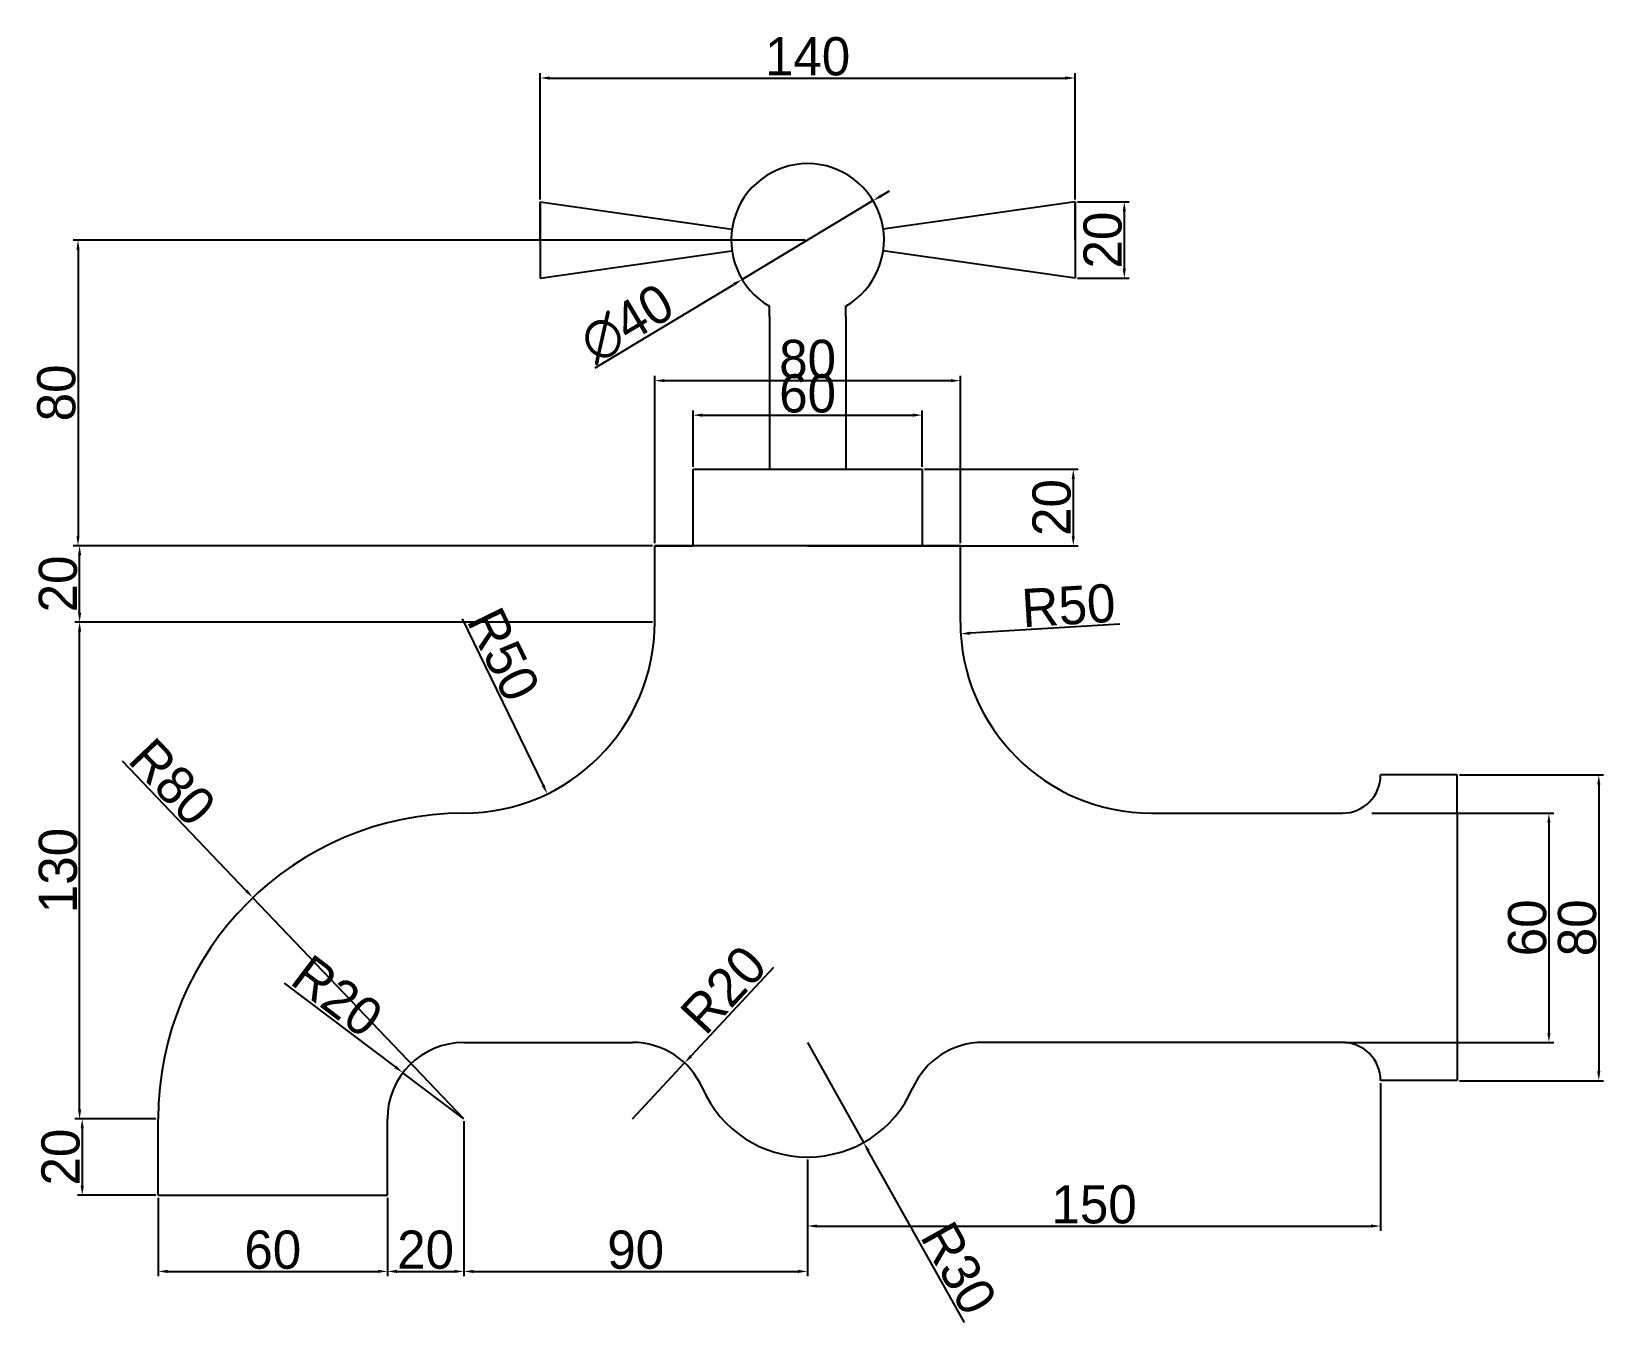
# Model space of a CAD drawing. Header units: millimetres. Extents: x 2214 to 2626, y 939 to 1276.
import ezdxf

# ---------------------------------------------------------------- set-up
doc = ezdxf.new("R2010")
doc.units = ezdxf.units.MM
doc.layers.add('Ölçülendirme', color=42, linetype='Continuous')
doc.dimstyles.new('ISO-25', dxfattribs={"dimtxt": 2.5, "dimasz": 2.5, "dimexe": 1.25, "dimexo": 0.625, "dimtad": 1, "dimtxsty": 'Standard', "dimcen": 2.5, "dimadec": 0, "dimazin": 0, "dimtfac": 1, "dimtmove": 0, "dimatfit": 3, "dimfxl": 1, "dimarcsym": 0})

# ---------------------------------------------------------------- blocks, each defined once
blk = doc.blocks.new('*D2')
at = {"layer": 'Defpoints', "color": 0}
for p in [(2487.26, 1264.24), (2347.26, 1231.83), (2487.26, 1231.83)]:
    blk.add_point(p, dxfattribs=at)
at = {"layer": 'Ölçülendirme', "color": 0, "lineweight": -2}
for p, q in [((2347.26, 1232.46), (2347.26, 1265.49)), ((2349.76, 1264.24), (2484.76, 1264.24)), ((2487.26, 1232.46), (2487.26, 1265.49))]:
    blk.add_line(p, q, dxfattribs=at)
at = {"layer": 'Ölçülendirme', "color": 0}
for points in [[(2349.76, 1264.65), (2349.76, 1263.82), (2347.26, 1264.24)], [(2484.76, 1264.65), (2484.76, 1263.82), (2487.26, 1264.24)]]:
    blk.add_solid(points, dxfattribs=at)
at = {"layer": 'Ölçülendirme', "color": 0, "insert": (2417.26, 1269.86), "char_height": 10, "attachment_point": 5}
blk.add_mtext('140', dxfattribs=at)
blk = doc.blocks.new('*D3')
at = {"layer": 'Defpoints', "color": 0}
for p in [(2487.26, 1231.83), (2487.26, 1211.83), (2500.16, 1211.83)]:
    blk.add_point(p, dxfattribs=at)
at = {"layer": 'Ölçülendirme', "color": 0, "lineweight": -2}
for p, q in [((2487.89, 1231.83), (2501.41, 1231.83)), ((2500.16, 1229.33), (2500.16, 1214.33)), ((2487.89, 1211.83), (2501.41, 1211.83))]:
    blk.add_line(p, q, dxfattribs=at)
at = {"layer": 'Ölçülendirme', "color": 0}
for points in [[(2499.74, 1229.33), (2500.58, 1229.33), (2500.16, 1231.83)], [(2499.74, 1214.33), (2500.58, 1214.33), (2500.16, 1211.83)]]:
    blk.add_solid(points, dxfattribs=at)
at = {"layer": 'Ölçülendirme', "color": 0, "insert": (2494.54, 1221.83), "char_height": 10, "attachment_point": 5, "rotation": 90}
blk.add_mtext('20', dxfattribs=at)
blk = doc.blocks.new('*D4')
at = {"layer": 'Defpoints', "color": 0}
for p in [(2434.4, 1232.14), (2400.12, 1211.53)]:
    blk.add_point(p, dxfattribs=at)
at = {"layer": 'Ölçülendirme', "color": 0, "lineweight": -2}
for p, q in [((2436.54, 1233.42), (2438.69, 1234.71)), ((2434.4, 1232.14), (2400.12, 1211.53)), ((2361.63, 1188.39), (2397.98, 1210.24))]:
    blk.add_line(p, q, dxfattribs=at)
at = {"layer": 'Ölçülendirme', "color": 0}
for points in [[(2436.33, 1233.78), (2436.76, 1233.07), (2434.4, 1232.14)], [(2397.76, 1210.6), (2398.19, 1209.88), (2400.12, 1211.53)]]:
    blk.add_solid(points, dxfattribs=at)
at = {"layer": 'Ölçülendirme', "color": 0, "insert": (2369.98, 1199.98), "char_height": 10, "attachment_point": 5, "rotation": 31.0095}
blk.add_mtext('∅40', dxfattribs=at)
blk = doc.blocks.new('*D5')
at = {"layer": 'Defpoints', "color": 0}
for p in [(2447.26, 1176), (2387.26, 1161.83), (2447.26, 1161.83)]:
    blk.add_point(p, dxfattribs=at)
at = {"layer": 'Ölçülendirme', "color": 0, "lineweight": -2}
for p, q in [((2387.26, 1162.46), (2387.26, 1177.25)), ((2447.26, 1162.46), (2447.26, 1177.25)), ((2389.76, 1176), (2444.76, 1176))]:
    blk.add_line(p, q, dxfattribs=at)
at = {"layer": 'Ölçülendirme', "color": 0}
for points in [[(2389.76, 1176.42), (2389.76, 1175.59), (2387.26, 1176)], [(2444.76, 1176.42), (2444.76, 1175.59), (2447.26, 1176)]]:
    blk.add_solid(points, dxfattribs=at)
at = {"layer": 'Ölçülendirme', "color": 0, "insert": (2417.26, 1181.63), "char_height": 10, "attachment_point": 5}
blk.add_mtext('60', dxfattribs=at)
blk = doc.blocks.new('*D6')
at = {"layer": 'Defpoints', "color": 0}
for p in [(2457.26, 1185.03), (2377.26, 1141.83), (2457.26, 1141.83)]:
    blk.add_point(p, dxfattribs=at)
at = {"layer": 'Ölçülendirme', "color": 0, "lineweight": -2}
for p, q in [((2377.26, 1142.46), (2377.26, 1186.28)), ((2457.26, 1142.46), (2457.26, 1186.28)), ((2379.76, 1185.03), (2454.76, 1185.03))]:
    blk.add_line(p, q, dxfattribs=at)
at = {"layer": 'Ölçülendirme', "color": 0}
for points in [[(2379.76, 1185.45), (2379.76, 1184.62), (2377.26, 1185.03)], [(2454.76, 1185.45), (2454.76, 1184.62), (2457.26, 1185.03)]]:
    blk.add_solid(points, dxfattribs=at)
at = {"layer": 'Ölçülendirme', "color": 0, "insert": (2417.26, 1190.66), "char_height": 10, "attachment_point": 5}
blk.add_mtext('80', dxfattribs=at)
blk = doc.blocks.new('*D7')
at = {"layer": 'Defpoints', "color": 0}
for p in [(2327.26, 1121.83), (2349.13, 1076.87)]:
    blk.add_point(p, dxfattribs=at)
at = {"layer": 'Ölçülendirme', "color": 0, "lineweight": -2}
blk.add_line((2326.83, 1122.71), (2348.03, 1079.12), dxfattribs=at)
at = {"layer": 'Ölçülendirme', "color": 0}
blk.add_solid([(2348.41, 1079.3), (2347.66, 1078.93), (2349.13, 1076.87)], dxfattribs=at)
at = {"layer": 'Ölçülendirme', "color": 0, "insert": (2337.63, 1113.37), "char_height": 10, "attachment_point": 5, "rotation": 295.9328}
blk.add_mtext('R50', dxfattribs=at)
blk = doc.blocks.new('*D9')
at = {"layer": 'Defpoints', "color": 0}
for p in [(2507.26, 1121.83), (2457.35, 1118.79)]:
    blk.add_point(p, dxfattribs=at)
at = {"layer": 'Ölçülendirme', "color": 0, "lineweight": -2}
blk.add_line((2499.01, 1121.33), (2459.85, 1118.94), dxfattribs=at)
at = {"layer": 'Ölçülendirme', "color": 0}
blk.add_solid([(2459.82, 1119.35), (2459.87, 1118.52), (2457.35, 1118.79)], dxfattribs=at)
at = {"layer": 'Ölçülendirme', "color": 0, "insert": (2485.56, 1126.14), "char_height": 10, "attachment_point": 5, "rotation": 3.4934}
blk.add_mtext('R50', dxfattribs=at)
blk = doc.blocks.new('*D10')
at = {"layer": 'Defpoints', "color": 0}
for p in [(2417.26, 1221.83), (2226.27, 1141.83), (2377.26, 1141.83)]:
    blk.add_point(p, dxfattribs=at)
at = {"layer": 'Ölçülendirme', "color": 0, "lineweight": -2}
for p, q in [((2416.64, 1221.83), (2225.02, 1221.83)), ((2226.27, 1219.33), (2226.27, 1144.33)), ((2376.64, 1141.83), (2225.02, 1141.83))]:
    blk.add_line(p, q, dxfattribs=at)
at = {"layer": 'Ölçülendirme', "color": 0}
for points in [[(2225.85, 1219.33), (2226.68, 1219.33), (2226.27, 1221.83)], [(2225.85, 1144.33), (2226.68, 1144.33), (2226.27, 1141.83)]]:
    blk.add_solid(points, dxfattribs=at)
at = {"layer": 'Ölçülendirme', "color": 0, "insert": (2220.64, 1181.83), "char_height": 10, "attachment_point": 5, "rotation": 90}
blk.add_mtext('80', dxfattribs=at)
blk = doc.blocks.new('*D11')
at = {"layer": 'Defpoints', "color": 0}
for p in [(2564.33, 1071.83), (2557.26, 1011.83), (2611.31, 1011.83)]:
    blk.add_point(p, dxfattribs=at)
at = {"layer": 'Ölçülendirme', "color": 0, "lineweight": -2}
for p, q in [((2564.96, 1071.83), (2612.56, 1071.83)), ((2611.31, 1069.33), (2611.31, 1014.33)), ((2557.89, 1011.83), (2612.56, 1011.83))]:
    blk.add_line(p, q, dxfattribs=at)
at = {"layer": 'Ölçülendirme', "color": 0}
for points in [[(2610.89, 1069.33), (2611.72, 1069.33), (2611.31, 1071.83)], [(2610.89, 1014.33), (2611.72, 1014.33), (2611.31, 1011.83)]]:
    blk.add_solid(points, dxfattribs=at)
at = {"layer": 'Ölçülendirme', "color": 0, "insert": (2605.68, 1041.83), "char_height": 10, "attachment_point": 5, "rotation": 90}
blk.add_mtext('60', dxfattribs=at)
blk = doc.blocks.new('*D12')
at = {"layer": 'Defpoints', "color": 0}
for p in [(2587.26, 1081.83), (2587.26, 1001.83), (2624.37, 1001.83)]:
    blk.add_point(p, dxfattribs=at)
at = {"layer": 'Ölçülendirme', "color": 0, "lineweight": -2}
for p, q in [((2587.89, 1081.83), (2625.62, 1081.83)), ((2624.37, 1079.33), (2624.37, 1004.33)), ((2587.89, 1001.83), (2625.62, 1001.83))]:
    blk.add_line(p, q, dxfattribs=at)
at = {"layer": 'Ölçülendirme', "color": 0}
for points in [[(2623.95, 1079.33), (2624.79, 1079.33), (2624.37, 1081.83)], [(2623.95, 1004.33), (2624.79, 1004.33), (2624.37, 1001.83)]]:
    blk.add_solid(points, dxfattribs=at)
at = {"layer": 'Ölçülendirme', "color": 0, "insert": (2618.74, 1041.83), "char_height": 10, "attachment_point": 5, "rotation": 90}
blk.add_mtext('80', dxfattribs=at)
blk = doc.blocks.new('*D13')
at = {"layer": 'Defpoints', "color": 0}
for p in [(2567.26, 1001.83), (2417.26, 981.83), (2567.26, 963.79)]:
    blk.add_point(p, dxfattribs=at)
at = {"layer": 'Ölçülendirme', "color": 0, "lineweight": -2}
for p, q in [((2567.26, 1001.21), (2567.26, 962.54)), ((2417.26, 981.21), (2417.26, 962.54)), ((2419.76, 963.79), (2564.76, 963.79))]:
    blk.add_line(p, q, dxfattribs=at)
at = {"layer": 'Ölçülendirme', "color": 0}
for points in [[(2419.76, 964.2), (2419.76, 963.37), (2417.26, 963.79)], [(2564.76, 964.2), (2564.76, 963.37), (2567.26, 963.79)]]:
    blk.add_solid(points, dxfattribs=at)
at = {"layer": 'Ölçülendirme', "color": 0, "insert": (2492.26, 969.41), "char_height": 10, "attachment_point": 5}
blk.add_mtext('150', dxfattribs=at)
blk = doc.blocks.new('*D14')
at = {"layer": 'Defpoints', "color": 0}
for p in [(2385.06, 1006.47), (2371.43, 991.83)]:
    blk.add_point(p, dxfattribs=at)
at = {"layer": 'Ölçülendirme', "color": 0, "lineweight": -2}
for p, q in [((2408.31, 1031.45), (2386.76, 1008.3)), ((2371.43, 991.83), (2385.06, 1006.47))]:
    blk.add_line(p, q, dxfattribs=at)
at = {"layer": 'Ölçülendirme', "color": 0}
blk.add_solid([(2386.46, 1008.59), (2387.07, 1008.02), (2385.06, 1006.47)], dxfattribs=at)
at = {"layer": 'Ölçülendirme', "color": 0, "insert": (2395.25, 1025.67), "char_height": 10, "attachment_point": 5, "rotation": 47.0541}
blk.add_mtext('R20', dxfattribs=at)
blk = doc.blocks.new('*D15')
at = {"layer": 'Defpoints', "color": 0}
for p in [(2311.31, 1003.9), (2327.26, 991.83)]:
    blk.add_point(p, dxfattribs=at)
at = {"layer": 'Ölçülendirme', "color": 0, "lineweight": -2}
for p, q in [((2280.27, 1027.38), (2309.32, 1005.41)), ((2327.26, 991.83), (2311.31, 1003.9))]:
    blk.add_line(p, q, dxfattribs=at)
at = {"layer": 'Ölçülendirme', "color": 0}
blk.add_solid([(2309.57, 1005.74), (2309.07, 1005.08), (2311.31, 1003.9)], dxfattribs=at)
at = {"layer": 'Ölçülendirme', "color": 0, "insert": (2294.13, 1023.95), "char_height": 10, "attachment_point": 5, "rotation": 322.891}
blk.add_mtext('R20', dxfattribs=at)
blk = doc.blocks.new('*D16')
at = {"layer": 'Defpoints', "color": 0}
for p in [(2272.04, 1049.72), (2327.26, 991.83)]:
    blk.add_point(p, dxfattribs=at)
at = {"layer": 'Ölçülendirme', "color": 0, "lineweight": -2}
for p, q in [((2237.85, 1085.57), (2270.32, 1051.53)), ((2327.26, 991.83), (2272.04, 1049.72))]:
    blk.add_line(p, q, dxfattribs=at)
at = {"layer": 'Ölçülendirme', "color": 0}
blk.add_solid([(2270.62, 1051.82), (2270.02, 1051.24), (2272.04, 1049.72)], dxfattribs=at)
at = {"layer": 'Ölçülendirme', "color": 0, "insert": (2250.98, 1079.95), "char_height": 10, "attachment_point": 5, "rotation": 313.6476}
blk.add_mtext('R80', dxfattribs=at)
blk = doc.blocks.new('*D17')
at = {"layer": 'Defpoints', "color": 0}
for p in [(2247.26, 991.83), (2227.38, 971.83), (2247.26, 971.83)]:
    blk.add_point(p, dxfattribs=at)
at = {"layer": 'Ölçülendirme', "color": 0, "lineweight": -2}
for p, q in [((2246.64, 991.83), (2226.13, 991.83)), ((2227.38, 989.33), (2227.38, 974.33)), ((2246.64, 971.83), (2226.13, 971.83))]:
    blk.add_line(p, q, dxfattribs=at)
at = {"layer": 'Ölçülendirme', "color": 0}
for points in [[(2226.96, 989.33), (2227.79, 989.33), (2227.38, 991.83)], [(2226.96, 974.33), (2227.79, 974.33), (2227.38, 971.83)]]:
    blk.add_solid(points, dxfattribs=at)
at = {"layer": 'Ölçülendirme', "color": 0, "insert": (2221.75, 981.83), "char_height": 10, "attachment_point": 5, "rotation": 90}
blk.add_mtext('20', dxfattribs=at)
blk = doc.blocks.new('*D18')
at = {"layer": 'Defpoints', "color": 0}
for p in [(2247.26, 971.83), (2307.26, 971.83), (2307.26, 951.91)]:
    blk.add_point(p, dxfattribs=at)
at = {"layer": 'Ölçülendirme', "color": 0, "lineweight": -2}
for p, q in [((2247.26, 971.21), (2247.26, 950.66)), ((2307.26, 971.21), (2307.26, 950.66)), ((2249.76, 951.91), (2304.76, 951.91))]:
    blk.add_line(p, q, dxfattribs=at)
at = {"layer": 'Ölçülendirme', "color": 0}
for points in [[(2249.76, 952.33), (2249.76, 951.5), (2247.26, 951.91)], [(2304.76, 952.33), (2304.76, 951.5), (2307.26, 951.91)]]:
    blk.add_solid(points, dxfattribs=at)
at = {"layer": 'Ölçülendirme', "color": 0, "insert": (2277.26, 957.54), "char_height": 10, "attachment_point": 5}
blk.add_mtext('60', dxfattribs=at)
blk = doc.blocks.new('*D19')
at = {"layer": 'Defpoints', "color": 0}
for p in [(2327.26, 991.83), (2307.26, 971.21), (2327.26, 951.91)]:
    blk.add_point(p, dxfattribs=at)
at = {"layer": 'Ölçülendirme', "color": 0, "lineweight": -2}
for p, q in [((2327.26, 991.21), (2327.26, 950.66)), ((2307.26, 970.58), (2307.26, 950.66)), ((2309.76, 951.91), (2324.76, 951.91))]:
    blk.add_line(p, q, dxfattribs=at)
at = {"layer": 'Ölçülendirme', "color": 0}
for points in [[(2309.76, 952.33), (2309.76, 951.5), (2307.26, 951.91)], [(2324.76, 952.33), (2324.76, 951.5), (2327.26, 951.91)]]:
    blk.add_solid(points, dxfattribs=at)
at = {"layer": 'Ölçülendirme', "color": 0, "insert": (2317.26, 957.54), "char_height": 10, "attachment_point": 5}
blk.add_mtext('20', dxfattribs=at)
blk = doc.blocks.new('*D20')
at = {"layer": 'Defpoints', "color": 0}
for p in [(2327.26, 991.21), (2417.26, 981.21), (2417.26, 951.91)]:
    blk.add_point(p, dxfattribs=at)
at = {"layer": 'Ölçülendirme', "color": 0, "lineweight": -2}
for p, q in [((2327.26, 990.58), (2327.26, 950.66)), ((2417.26, 980.58), (2417.26, 950.66)), ((2329.76, 951.91), (2414.76, 951.91))]:
    blk.add_line(p, q, dxfattribs=at)
at = {"layer": 'Ölçülendirme', "color": 0}
for points in [[(2329.76, 952.33), (2329.76, 951.5), (2327.26, 951.91)], [(2414.76, 952.33), (2414.76, 951.5), (2417.26, 951.91)]]:
    blk.add_solid(points, dxfattribs=at)
at = {"layer": 'Ölçülendirme', "color": 0, "insert": (2372.26, 957.54), "char_height": 10, "attachment_point": 5}
blk.add_mtext('90', dxfattribs=at)
blk = doc.blocks.new('*D21')
at = {"layer": 'Defpoints', "color": 0}
for p in [(2417.26, 1011.83), (2431.92, 985.66)]:
    blk.add_point(p, dxfattribs=at)
at = {"layer": 'Ölçülendirme', "color": 0, "lineweight": -2}
for p, q in [((2417.26, 1011.83), (2431.92, 985.66)), ((2458.32, 938.53), (2433.14, 983.48))]:
    blk.add_line(p, q, dxfattribs=at)
at = {"layer": 'Ölçülendirme', "color": 0}
blk.add_solid([(2433.51, 983.68), (2432.78, 983.27), (2431.92, 985.66)], dxfattribs=at)
at = {"layer": 'Ölçülendirme', "color": 0, "insert": (2456.82, 952.73), "char_height": 10, "attachment_point": 5, "rotation": 299.2558}
blk.add_mtext('R30', dxfattribs=at)
blk = doc.blocks.new('*D22')
at = {"layer": 'Defpoints', "color": 0}
for p in [(2447.26, 1161.83), (2447.26, 1141.83), (2486.8, 1141.83)]:
    blk.add_point(p, dxfattribs=at)
at = {"layer": 'Ölçülendirme', "color": 0, "lineweight": -2}
for p, q in [((2447.89, 1161.83), (2488.05, 1161.83)), ((2486.8, 1159.33), (2486.8, 1144.33)), ((2447.89, 1141.83), (2488.05, 1141.83))]:
    blk.add_line(p, q, dxfattribs=at)
at = {"layer": 'Ölçülendirme', "color": 0}
for points in [[(2486.39, 1159.33), (2487.22, 1159.33), (2486.8, 1161.83)], [(2486.39, 1144.33), (2487.22, 1144.33), (2486.8, 1141.83)]]:
    blk.add_solid(points, dxfattribs=at)
at = {"layer": 'Ölçülendirme', "color": 0, "insert": (2481.18, 1151.83), "char_height": 10, "attachment_point": 5, "rotation": 90}
blk.add_mtext('20', dxfattribs=at)
blk = doc.blocks.new('*D23')
at = {"layer": 'Defpoints', "color": 0}
for p in [(2226.69, 1121.83), (2377.26, 1121.83), (2247.26, 991.83)]:
    blk.add_point(p, dxfattribs=at)
at = {"layer": 'Ölçülendirme', "color": 0, "lineweight": -2}
for p, q in [((2376.64, 1121.83), (2225.44, 1121.83)), ((2226.69, 994.33), (2226.69, 1119.33)), ((2246.64, 991.83), (2225.44, 991.83))]:
    blk.add_line(p, q, dxfattribs=at)
at = {"layer": 'Ölçülendirme', "color": 0}
for points in [[(2226.27, 1119.33), (2227.11, 1119.33), (2226.69, 1121.83)], [(2226.27, 994.33), (2227.11, 994.33), (2226.69, 991.83)]]:
    blk.add_solid(points, dxfattribs=at)
at = {"layer": 'Ölçülendirme', "color": 0, "insert": (2221.07, 1056.83), "char_height": 10, "attachment_point": 5, "rotation": 90}
blk.add_mtext('130', dxfattribs=at)
blk = doc.blocks.new('*D24')
at = {"layer": 'Defpoints', "color": 0}
for p in [(2226.69, 1141.83), (2376.64, 1141.83), (2376.64, 1121.83)]:
    blk.add_point(p, dxfattribs=at)
at = {"layer": 'Ölçülendirme', "color": 0, "lineweight": -2}
for p, q in [((2376.01, 1141.83), (2225.44, 1141.83)), ((2226.69, 1124.33), (2226.69, 1139.33)), ((2376.01, 1121.83), (2225.44, 1121.83))]:
    blk.add_line(p, q, dxfattribs=at)
at = {"layer": 'Ölçülendirme', "color": 0}
for points in [[(2226.27, 1139.33), (2227.11, 1139.33), (2226.69, 1141.83)], [(2226.27, 1124.33), (2227.11, 1124.33), (2226.69, 1121.83)]]:
    blk.add_solid(points, dxfattribs=at)
at = {"layer": 'Ölçülendirme', "color": 0, "insert": (2221.07, 1131.83), "char_height": 10, "attachment_point": 5, "rotation": 90}
blk.add_mtext('20', dxfattribs=at)

msp = doc.modelspace()

# ---------------------------------------------------------------- linework, layer by layer
for p, q in [((2347.26, 1221.833), (2347.26, 1231.833)), ((2347.26, 1231.833), (2347.26, 1211.833)), ((2347.26, 1231.833), (2397.461, 1224.661)), ((2487.26, 1231.833), (2437.059, 1224.661)), ((2487.26, 1221.833), (2487.26, 1231.833)), ((2487.26, 1231.833), (2487.26, 1211.833)), ((2347.26, 1211.833), (2397.461, 1219.004)), ((2487.26, 1211.833), (2437.059, 1219.004)), ((2407.26, 1201.833), (2407.26, 1204.512)), ((2407.26, 1201.833), (2407.26, 1161.833)), ((2427.26, 1201.833), (2427.26, 1204.512)), ((2427.26, 1201.833), (2427.26, 1161.833)), ((2387.26, 1141.833), (2387.26, 1161.833)), ((2387.26, 1161.833), (2447.26, 1161.833)), ((2447.26, 1161.833), (2447.26, 1141.833)), ((2457.26, 1141.833), (2377.26, 1141.833)), ((2377.26, 1141.833), (2387.26, 1141.833)), ((2377.26, 1121.833), (2377.26, 1141.833)), ((2417.26, 1141.833), (2457.26, 1141.833)), ((2457.26, 1121.833), (2457.26, 1141.833)), ((2587.26, 1081.833), (2567.26, 1081.833)), ((2567.26, 1081.833), (2567.26, 1081.833)), ((2587.26, 1071.833), (2587.26, 1081.833)), ((2507.26, 1071.833), (2557.26, 1071.833)), ((2587.26, 1071.833), (2587.26, 1011.833)), ((2327.26, 1011.833), (2367.26, 1011.833)), ((2367.26, 1011.833), (2371.435, 1011.833)), ((2528.87, 1011.833), (2463.086, 1011.833)), ((2557.26, 1011.833), (2528.87, 1011.833)), ((2587.26, 1011.833), (2587.26, 1001.833)), ((2587.26, 1001.833), (2567.26, 1001.833)), ((2567.26, 1001.833), (2567.26, 1001.833)), ((2247.26, 971.833), (2247.26, 991.833)), ((2307.26, 971.833), (2307.26, 991.833)), ((2247.26, 971.833), (2307.26, 971.833))]:
    msp.add_line(p, q)
for centre, radius, start, end in [((2417.26, 1221.833), 20, 300, 240), ((2327.26, 1121.833), 50, 270, 0), ((2507.26, 1121.833), 50, 180, 270), ((2557.26, 1081.833), 10, 270, 0), ((2327.26, 991.833), 80, 90, 180), ((2327.26, 991.833), 20, 90, 180), ((2371.435, 991.833), 20, 23.57818, 90), ((2463.086, 991.833), 20, 90, 156.42182), ((2557.26, 1001.833), 10, 0, 90), ((2417.26, 1011.833), 30, 203.57818, 336.42182)]:
    msp.add_arc(centre, radius, start, end)

# ---------------------------------------------------------------- dimensions: what is measured, and where the dimension line sits
at = {"layer": 'Ölçülendirme'}
for base, p1, p2, picture, middle in [((2487.26, 1264.236), (2347.26, 1231.833), (2487.26, 1231.833), '*D2', (2417.26, 1269.861)), ((2457.26, 1185.033), (2377.26, 1141.833), (2457.26, 1141.833), '*D6', (2417.26, 1190.658)), ((2447.26, 1176.002), (2387.26, 1161.833), (2447.26, 1161.833), '*D5', (2417.26, 1181.627)), ((2567.26, 963.787), (2417.26, 981.833), (2567.26, 1001.833), '*D13', (2492.26, 969.412)), ((2327.26, 951.913), (2307.26, 971.208), (2327.26, 991.833), '*D19', (2317.26, 957.538)), ((2417.26, 951.913), (2327.26, 991.208), (2417.26, 981.208), '*D20', (2372.26, 957.538)), ((2307.26, 951.913), (2247.26, 971.833), (2307.26, 971.833), '*D18', (2277.26, 957.538))]:
    dim = msp.add_linear_dim(base=base, p1=p1, p2=p2, dimstyle='ISO-25', override={"dimtxt": 10}, dxfattribs=at)
    dim.commit()
    dim.dimension.update_dxf_attribs({"geometry": picture, "text_midpoint": middle})
dim = msp.add_diameter_dim_2p(p1=(2434.402, 1232.136), p2=(2400.119, 1211.529), dimstyle='ISO-25', override={"dimtxt": 10}, dxfattribs=at)
dim.commit()
dim.dimension.update_dxf_attribs({"geometry": '*D4', "text_midpoint": (2372.878, 1195.155), "dimtype": 163})
for base, p1, p2, picture, middle in [((2500.161, 1211.833), (2487.26, 1231.833), (2487.26, 1211.833), '*D3', (2494.536, 1221.833)), ((2486.802, 1141.833), (2447.26, 1161.833), (2447.26, 1141.833), '*D22', (2481.177, 1151.833)), ((2226.69, 1141.833), (2376.635, 1121.833), (2376.635, 1141.833), '*D24', (2221.065, 1131.833)), ((2226.69, 1121.833), (2247.26, 991.833), (2377.26, 1121.833), '*D23', (2221.065, 1056.833)), ((2624.37, 1001.833), (2587.26, 1081.833), (2587.26, 1001.833), '*D12', (2618.745, 1041.833)), ((2611.307, 1011.833), (2564.331, 1071.833), (2557.26, 1011.833), '*D11', (2605.682, 1041.833)), ((2227.377, 971.833), (2247.26, 991.833), (2247.26, 971.833), '*D17', (2221.752, 981.833))]:
    dim = msp.add_linear_dim(base=base, p1=p1, p2=p2, angle=90, dimstyle='ISO-25', override={"dimtxt": 10}, dxfattribs=at)
    dim.commit()
    dim.dimension.update_dxf_attribs({"geometry": picture, "text_midpoint": middle})
dim = msp.add_linear_dim(base=(2226.267, 1141.833), p1=(2417.26, 1221.833), p2=(2377.26, 1141.833), angle=90, dimstyle='ISO-25', override={"dimtxt": 10}, dxfattribs=at)
dim.commit()
dim.dimension.update_dxf_attribs({"geometry": '*D10', "text_midpoint": (2226.267, 1181.833), "dimtype": 160})
for center, mpoint, picture, middle in [((2507.26, 1121.833), (2457.353, 1118.786), '*D9', (2485.907, 1120.529)), ((2327.26, 1121.833), (2349.126, 1076.867), '*D7', (2332.574, 1110.906)), ((2327.26, 991.833), (2272.043, 1049.721), '*D16', (2246.91, 1076.069)), ((2371.435, 991.833), (2385.061, 1006.473), '*D14', (2399.364, 1021.84)), ((2327.26, 991.833), (2311.31, 1003.899), '*D15', (2290.74, 1019.462)), ((2417.26, 1011.833), (2431.922, 985.659), '*D21', (2451.909, 949.979))]:
    dim = msp.add_radius_dim(center=center, mpoint=mpoint, dimstyle='ISO-25', override={"dimtxt": 10}, dxfattribs=at)
    dim.commit()
    dim.dimension.update_dxf_attribs({"geometry": picture, "text_midpoint": middle, "dimtype": 164})

doc.saveas('drawing.dxf')
